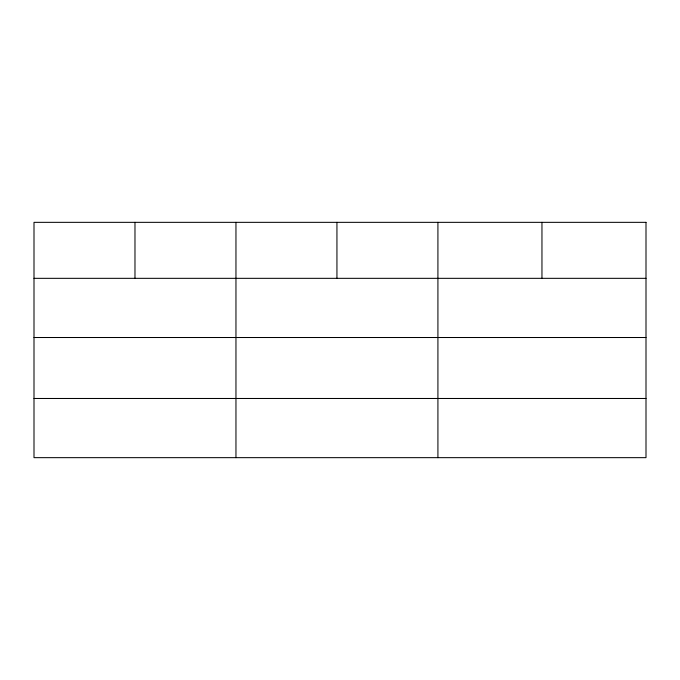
<?xml version="1.0" encoding="UTF-8"?>
<svg xmlns="http://www.w3.org/2000/svg" width="680" height="680" viewBox="0 0 680 680"><rect width="100%" height="100%" fill="white"/><g stroke="black" fill="none" stroke-linecap="round" stroke-linejoin="round"><path stroke-width="1.02" d="M34 278.332L646 278.332M34 337.51L646 337.51M34 398.48L646 398.48M541.96 222.343L541.96 278.332M437.92 222.343L437.92 457.657M336.94 222.343L336.94 278.332M235.96 222.343L235.96 457.657M134.98 222.343L134.98 278.332M646 222.343L34 222.343L34 457.657L646 457.657L646 222.343"/></g></svg>
